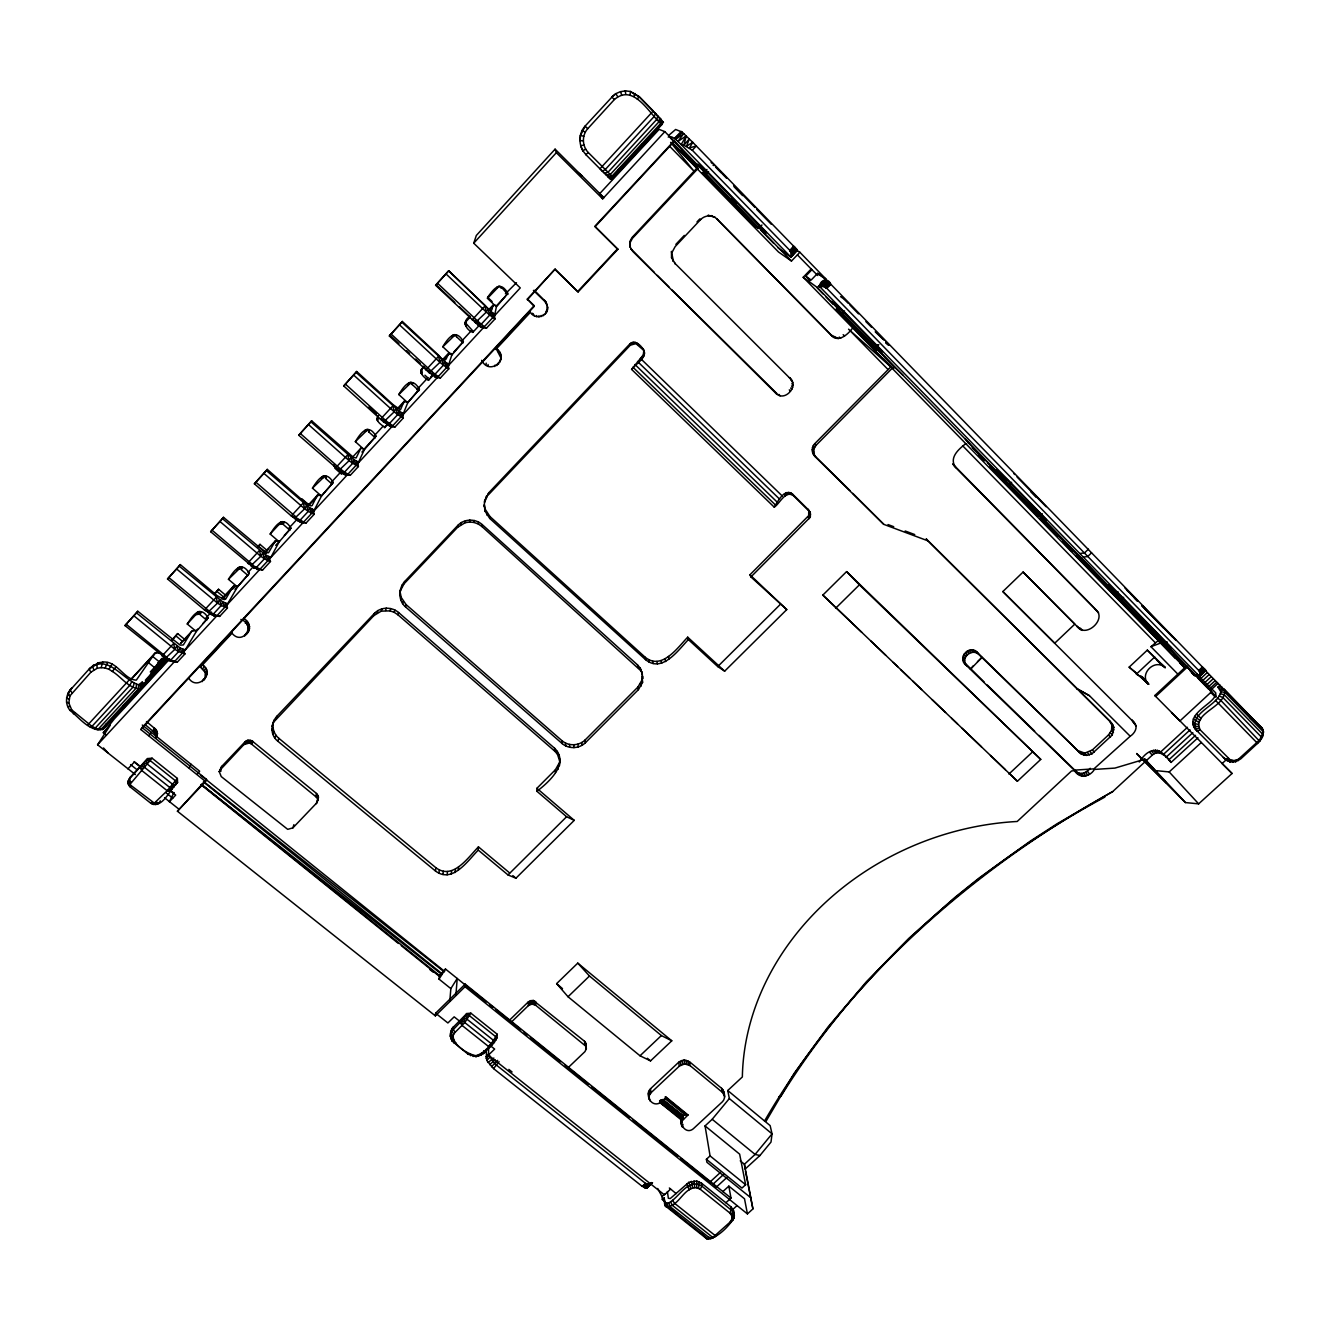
<?xml version="1.0" encoding="UTF-8"?>
<svg xmlns="http://www.w3.org/2000/svg" width="1330" height="1330" viewBox="0 0 1330 1330"><rect width="100%" height="100%" fill="white"/><g stroke="black" fill="none" stroke-linecap="round" stroke-linejoin="round"><path stroke-width="1.5" d="M511.385 1022.072L528.359 1005.613L528.359 1001.872L533.313 1000.443L584.568 1041.29L586.031 1045.596M725.881 1202.752L730.985 1198.081L465.201 984.134L465.018 986.727L435.359 1015.871L177.422 811.217L205.552 781.525L140.88 729.555L534.244 306.382L527.345 299.05L555.125 269.092L578.101 291.952L617.901 249.325L594.859 226.266L673.977 140.963L791.466 261.029L799.879 252.268L825.731 278.834L817.318 287.529L803.187 277.272L811.167 268.993L817.817 275.526M69.941 695.873L90.906 672.165L89.193 669.306C107.447 652.581 122.161 679.464 138.553 684.784L138.387 688.957L100.698 729.771C87.83 729.971 79.268 717.535 70.008 710.419C64.605 703.769 65.735 694.011 71.687 688.125L67.847 693.612L69.941 695.873L68.811 702.971L71.737 709.904L91.97 726.38L98.137 729.306L102.659 729.522L141.462 687.893L161.761 658.649L167.314 660.628L123.939 707.56L122.742 706.679L125.552 703.653M497.088 1037.799L497.154 1034.191L470.853 1013.161L466.747 1013.56L451.751 1028.738L450.338 1036.336L452.084 1041.091L468.16 1054.258L476.04 1056.685L483.605 1053.51L494.328 1042.421L497.088 1037.799L466.747 1013.56L462.092 1020.426L451.518 1031.432L450.571 1033.826L453.148 1035.688C452.749 1044.931 467.628 1054.191 475.841 1055.671C485.749 1053.094 492.333 1042.703 497.154 1034.191M127.88 783.087L129.16 779.181L147.663 758.566L152.069 758.183L177.372 778.416L177.572 782.472C169.775 789.239 162.809 809.122 150.855 803.303L130.074 786.845L127.88 783.087L154.33 803.12L167.181 790.735L177.372 778.416M129.093 780.959L130.373 777.069L147.663 758.566L177.572 782.472L169.991 790.519L175.693 795.074L169.359 801.79L173.964 792.53M130.24 784.052L152.069 758.183M607.694 176.508L611.95 176.208L660.644 123.491C648.076 111.77 633.329 83.524 614.443 99.484L587.71 128.727C581.709 135.328 582.058 146.267 588.326 152.568L585.832 154.596L599.946 168.81L653.246 110.955L639.364 96.708L630.237 91.471L638.982 96.641L660.777 119.002L661.625 124.87L613.147 177.339L608.675 177.422L599.714 168.511M205.036 678.599L205.269 672.481L200.464 667.145L201.911 664.568C216.059 672.182 197.638 691.883 188.694 678.184M219.284 771.666L221.229 776.57L287.712 829.355L292.899 827.859L317.022 802.622L318.452 797.003L316.557 793.495L251.786 740.677L247.496 740.311L245.119 741.741L221.811 766.346L219.284 771.666L221.811 766.346M670.553 1189.17L664.385 1194.855L488.393 1055.122L488.742 1046.826M486.015 1058.431L489.29 1055.255L492.881 1061.523L496.838 1065.43L645.482 1183.351L648.707 1184.332L651.933 1183.101L646.846 1187.956L652.465 1182.769L646.846 1187.956L642.224 1186.377L493.546 1068.605L486.747 1060.376L486.132 1049.42M200.464 667.145L232.002 633.23C242.459 646.181 256.973 625.1 240.88 619.448M247.579 632.947C251.603 627.943 248.86 621.127 243.606 618.3M483.738 1050.766L483.605 1053.51L481.526 1053.293M478.251 850.103C468.01 860.394 452.632 883.935 435.459 871L277.771 741.159C269.807 735.074 270.705 723.237 276.889 716.271L374.561 613.246C380.812 606.729 391.835 606.63 398.568 612.498L554.627 748.275C569.888 763.669 548.575 782.323 536.938 791.3L566.597 816.736L574.244 820.361L515.94 878.199L508.01 874.941L478.251 850.103L478.451 846.878L509.689 872.979M478.451 846.878C468.26 857.135 452.948 880.593 435.858 867.709L278.851 738.316C273.448 733.894 271.254 725.931 274.512 719.613M141.745 770.486L142.027 765.365L172.036 789.272L167.181 790.735L141.745 770.486L139.999 767.576M342.525 472.449L341.66 474.245L334.911 468.26L334.179 464.769M317.022 802.622L318.452 797.003M387.545 424.603L384.786 427.595C381.776 424.702 373.963 420.779 378.468 415.775L377.088 418.667M377.537 420.895L378.036 416.39M659.497 1102.221L680.744 1119.494L681.326 1123.95L682.307 1120.625L688.026 1114.972C673.512 1112.994 683.687 1138.713 694.21 1127.94L722.456 1101.706C726.03 1098.214 724.734 1091.747 721.658 1088.372L689.439 1061.706L684.052 1060.01L678.716 1062.221L650.503 1088.755L648.608 1091.83C646.762 1098.879 652.864 1107.009 660.312 1102.736L660.511 1099.96M825.581 279.184L819.147 286.15L825.963 279.5L819.712 286.648L823.47 286.532L826.828 288.327L1198.712 670.436L1200.142 673.396L1199.311 676.239L1205.678 670.353L830.801 284.221C827.875 276.973 819.446 280.364 819.712 286.648L1199.261 676.122L1205.678 670.353L1203.135 668.275L1262.253 728.291L1263.5 731.949L1262.403 736.936L1259.71 741.375L1240.774 758.865L1235.637 761.758L1230.001 761.974L1223.367 757.485L1227.474 761.026L1230.067 759.696L1234.057 760.594L1238.247 759.397L1259.543 740.029L1263.5 731.949L1224.93 692.315L1220.824 691.75L1217.914 687.128L1220.026 685.183M641.908 671.8L642.54 682.49L638.4 689.655L585.399 742.739C579.282 748.823 568.741 749.239 562.208 743.603L405.534 606.912C398.003 600.595 398.418 588.575 404.636 581.526L457.952 525.284C464.27 518.65 475.492 518.484 482.208 524.585L637.519 664.9L640.196 668.076L642.39 674.343L640.196 668.076M399.815 595.508L400.679 588.99M434.095 374.245L428.493 380.314C423.888 377.637 416.722 371.186 424.154 367.014M421.76 374.112L422.026 368.526L421.527 369.873M454.162 1040.276L453.946 1043.003L455.691 1042.587M479.099 325.551L472.782 332.384C465.217 329.391 462.009 320.613 470.155 316.307M465.101 323.938L465.467 322.01M451.751 1028.738L451.518 1031.432L453.863 1033.892L453.148 1035.688M453.364 1026.66L453.148 1029.353L455.093 1032.329L453.863 1033.892M455.941 994.64L457.221 978.481L450.853 988.622L449.823 1000.742M90.906 672.165L97.256 668.259L101.13 667.643L102.776 662.091C117.04 660.445 123.823 679.613 136.308 680.145L155.012 653.13L160.232 652.831M484.137 506.68L484.719 500.396L488.825 492.715L629.805 344.021C633.928 339.682 639.663 344.204 642.257 347.911C649.805 356.49 635.773 363.622 631.584 369.391L774.243 507.162C779.663 503.887 785.299 489.839 793.412 495.641L809.987 512.033L809.904 517.57L750.918 576.937L786.762 609.589L724.667 671.168L717.735 666.579L688.375 639.58L687.693 637.17C677.768 647.477 661.775 670.786 645.15 657.22L489.922 516.489L485.134 509.091L484.336 504.768L484.935 511.019L489.739 518.434L645.649 659.713C662.34 673.346 678.416 649.938 688.375 639.58M481.643 360.33C489.922 376.723 510.67 357.92 495.974 348.26L500.861 357.803L500.994 356.523M458.318 870.069L458.601 866.778M489.739 518.434L489.922 516.489M450.787 1031.116L450.338 1036.336L452.965 1037.566M455.093 872.53L455.409 869.238M547.345 310.023L547.478 306.615C549.207 316.39 535.259 320.53 530.404 312.301L495.807 349.491M451.286 874.159L451.618 870.851M484.719 500.396L484.519 502.291L488.825 492.715M486.846 515.026L487.029 513.097M585.682 149.126L582.856 150.739C578.434 143.025 579.049 132.817 585.084 126.134L611.966 97.073L615.906 93.765L617.735 96.724M583.305 140.747L579.996 140.681L580.512 135.444L585.084 126.134M496.389 306.848L507.944 293.448C500.396 280.364 494.261 288.012 487.661 297.322L487.462 298.352L496.389 306.848L494.527 315.725L97.572 744.783L135.394 774.592M500.662 360.114L500.795 358.817L499.864 362.275M435.359 1015.871L435.625 1013.211L465.201 984.134M450.853 988.622L439.033 979.129L439.399 975.455L445.467 969.021L486.331 1001.922M447.146 874.841L447.479 871.532M486.065 498.168L486.248 496.289M484.935 511.019L485.134 509.091M500.462 355.492L500.595 354.229M640.661 670.603L481.992 526.58L482.208 524.585M559.481 765.731L559.764 758.865M442.923 874.508L443.289 871.2M499.482 353.364L499.615 352.118M498.534 364.137L498.683 362.841L496.772 365.6M672.747 260.597L673.412 261.428L671.467 251.387L671.534 257.688L675.324 263.922L674.659 263.074L790.585 378.934L789.405 377.587C799.779 385.168 785.299 402.225 776.238 393.647L632.698 251.337L629.838 246.466L629.738 241.711L631.983 237.555L697.253 167.796L672.514 143.291M629.838 246.466L630.304 247.247L630.221 242.476L632.448 238.303L698.433 168.046M659.497 117.555L659.048 121.695L610.27 174.546L606.347 175.178M438.95 873.195L439.316 869.903M631.584 369.391L643.288 354.994L643.803 350.522M481.992 526.58L478.301 524.003L478.534 522.042M498.002 351.552L498.135 350.305M664.202 1201.04L662.357 1199.577L664.152 1197.914L665.116 1205.745L706.779 1238.845L712.847 1237.482L729.804 1222.353L731.816 1219.261L731.816 1215.836L729.788 1212.96L700.278 1189.303L696.754 1187.74L696.721 1181.023L688.84 1182.337L670.27 1198.546L668.358 1198.264L667.394 1191.597M435.459 871L435.858 867.709M568.093 1067.707L585 1051.564L586.397 1048.289L585.632 1046.045L535.707 1005.28L531.983 1004.084L528.359 1005.613M494.677 366.531L494.827 365.218M400.38 593.246L401.228 597.436L406.082 604.585L562.075 740.777C568.575 746.396 579.065 745.98 585.167 739.929L637.935 687.045L642.058 679.896L642.54 675.84L643.022 678.4M478.301 524.003L474.062 522.457L474.311 520.479M1261.339 739.131L1261.572 737.219L1222.902 697.568L1219.194 695.939C1212.827 707.277 1187.374 715.374 1197.166 730.935L1200.259 729.954L1230.067 759.696M649.14 1099.262L648.608 1091.83M507.844 294.445L501.294 287.064M400.114 591.251L404.087 583.754L457.636 527.279L465.151 522.707L469.573 522.008L469.839 520.047M661.21 1100.309L681.193 1117.649L682.307 1120.625L682.955 1115.687L662.955 1099.395M501.161 288.061L500.645 286.598M500.512 287.579L499.897 286.299M487.911 365.8L488.11 364.487M487.462 298.352L499.116 286.216M465.151 522.707L465.433 520.728M1154.822 695.54L1155.737 696.438L1187.607 666.829L1186.643 665.964L1154.822 695.54L1232.062 773.478L1198.646 803.852L1185.412 802.572L1144.498 758.782A10.839 9.576 -33.7 0 1 1141.473 760.178L1114.939 768.092L1094.407 769.438C1089.885 777.169 1078.763 778.948 1074.258 770.153L966.777 665.798C955.073 657.934 972.114 642.074 978.697 654.377L1081.49 754.243L1086.627 755.374L1091.947 753.844L1112.246 734.991L1113.842 727.327L1111.464 722.905L927.924 540.845L883.802 524.369L815.839 457.354C811.849 453.962 810.801 447.528 814.741 443.705L890.817 366.897L853.228 327.496L857.8 331.536M814.509 455.625L813.761 449.207L816.021 445.334L892.164 368.327L894.924 367.512L903.07 375.343M723.62 1094.657L723.62 1091.232M750.918 576.937L749.954 574.776L808.673 515.641L808.756 510.138L792.248 493.812C783.969 488.576 777.817 501.51 774.243 507.162M498.201 287.313L498.334 286.332M497.487 287.646L497.636 286.665M486.015 364.437L486.215 363.123M696.721 1181.023L701.409 1183.101L730.802 1206.709L733.478 1210.533L734.027 1218.164C728.375 1226.476 720.212 1235.154 710.536 1238.696L669.904 1206.493L668.79 1202.852C679.298 1197.515 688.042 1177.482 701.874 1186.111L732.996 1211.514L734.027 1218.164L731.816 1219.261M496.871 288.144L497.021 287.164M461.078 524.502L461.377 522.524M457.636 527.279L457.952 525.284M136.558 684.335L135.893 688.408L98.137 729.306L95.062 729.306M1262.685 733.229L1263.267 729.838L1223.816 688.774L1219.926 688.907M965.58 664.235C961.241 656.638 972.596 648.259 978.697 654.377M629.971 94.862L630.586 91.521L625.233 90.839L625.782 94.33M1262.403 736.936L1262.918 734.459L1224.298 694.809L1220.308 693.745L1219.194 695.939M976.785 651.933L1077.599 750.502L1084.781 753.129L1092.346 749.954L1108.505 734.941L1111.531 730.353L1111.913 725.166L1109.519 720.76L1080.193 691.65M682.988 1124.365L682.373 1127.175L681.924 1124.382M472.782 332.384L473.048 331.203L465.4 322.791M1228.488 758.516L1225.379 759.463L1195.221 729.039C1185.695 716.072 1207.191 706.313 1213.475 698.516L1215.869 695.224L1215.703 692.814L1196.601 674.011L1199.311 676.239L1204.897 669.788M1200.259 729.954C1191.78 712.531 1225.728 707.776 1224.764 690.27L1220.691 690.104M405.534 606.912L406.082 604.585M402.608 603.62L403.173 601.31M559.897 761.758L557.436 754.193L554.726 751.118L397.986 614.842L398.568 612.498M657.735 115.644L656.837 119.301L607.976 172.268L604.518 173.365M404.087 583.754L404.636 581.526M400.663 599.73L401.228 597.436M668.209 137.106C671.268 135.028 675.574 139.451 677.901 141.479L686.23 135.876L683.919 145.219L692.298 150.257L789.821 250.356L791.35 253.581L790.735 257.022L797.136 249.774L692.747 142.31L682.024 132.019L675.623 129.476L669.356 134.829M145.253 724.717L154.33 732.331L155.942 736.005L157.073 731.45L156.009 729.588L146.5 721.575M401.577 587.228L402.142 585M451.768 355.127L463.372 341.66C455.841 328.094 448.41 337.305 442.824 346.781L451.768 355.127L448.36 365.65L448.792 368.875L440.463 377.87L437.221 377.67L429.125 372.683L389.341 335.991L402.308 321.444L438.834 355.426C448.426 368.327 445.001 350.937 452.133 353.847M397.986 614.842L394.295 612.365L394.877 610.021M466.082 326.066L466.381 324.919M465.567 325.451L465.866 324.304M1220.308 693.745L1220.824 691.75M465.168 323.14L466.165 320.63M465.234 324.719L465.533 323.572M273.398 722.389L373.88 615.607L381.245 611.152L390.072 610.869L390.688 608.542M465.433 322.409L465.716 321.262M385.617 610.453L386.249 608.126M381.245 611.152L381.893 608.808M463.073 342.891L456.356 336.606L456.705 335.409M456.356 336.606L456.057 334.944M377.238 612.914L377.903 610.57M442.824 346.781L455.326 334.661M373.88 615.607L374.561 613.246M454.195 335.775L454.544 334.562M317.554 800.062L318.153 795.706M453.414 335.892L453.763 334.695M316.241 803.719L318.369 798.316M317.255 798.765L317.504 794.509M316.607 797.568L315.642 796.554L316.557 793.495M452.699 336.207L453.065 335.01M452.1 336.706L452.466 335.493M698.649 1188.322L699.248 1181.788M101.13 667.643L105.12 667.993L107.547 662.506M67.98 695.823L69.26 691.716M292.899 827.859L293.897 824.683M448.609 270.721L435.608 285.302L478.202 325.168L481.261 324.204L489.739 315.044L490.903 311.436L448.609 270.721L485.051 305.318C496.157 318.452 488.908 301.777 496.539 305.784L505.417 296.191M134.214 683.354L132.967 687.178L95.162 728.158L92.684 728.375M156.89 737.402L157.073 731.45L155.377 734.094L156.009 729.588L154.33 732.331L154.496 728.025L152.867 730.835M440.463 377.87L432.084 375.077L435.043 374.196L443.405 365.168L444.602 361.544L401.893 322.226L402.308 321.444M428.493 380.314L428.958 378.917M486.497 328.128L478.202 325.168L480.695 327.13L486.497 328.128L494.943 319.017L494.527 315.725L520.263 287.912L473.729 243.207L476.323 235.476L555.076 149.16L581.659 175.66L576.621 171.537M395.077 426.913L386.614 424.287L389.49 423.489L397.72 414.578L398.95 410.937L356.091 372.4L356.656 371.452L393.264 404.819L400.463 409.79L404.037 401.377L407.911 402.325L419.416 389.241C411.768 375.742 404.403 385.185 398.784 394.545L407.745 402.741L402.824 414.86L403.273 418.036L395.077 426.913L391.835 426.731L383.605 421.976L343.722 385.949L356.656 371.452M221.046 767.443L220.88 771.35M311.636 420.762L298.735 435.226L341.777 472.815L344.553 472.1L352.683 463.306L353.93 459.648L310.937 421.859L311.636 420.762L353.514 457.42L356.141 457.969L360.879 448.21L364.536 449.241L361.926 452.067M155.942 738.15L157.588 733.462L155.942 736.005M306.149 522.956L297.554 520.662L300.248 520.03L308.261 511.368L309.541 507.678L266.416 470.62L267.264 469.374L304.005 501.56L310.605 505.865L312.051 505.683L317.355 495.226L321.744 495.541L333.232 482.491C325.368 469.108 318.153 479.049 312.467 488.16L321.478 496.09L313.631 511.269L314.129 514.344L306.149 522.956L300.297 522.225L291.287 515.924L254.379 483.804L267.264 469.374M407.745 402.741L419.416 389.241M223.49 517.32L210.655 531.717L253.93 567.86L256.54 567.295L264.454 558.75L265.767 555.059L222.526 518.717L223.49 517.32L265.634 552.549L268.544 552.748L275.493 540.645L279.516 541.227L275.709 545.35M219.65 616.405L210.921 614.41L213.448 613.928L221.229 605.499L222.592 601.775L179.218 566.131L180.315 564.602L217.206 595.674L224.005 599.581L225.651 599.165L232.983 586.58L237.854 586.314L249.309 573.297C241.245 560.03 234.163 570.47 228.444 579.315L237.472 586.962L226.881 605.034L227.43 608.026L219.65 616.405L213.781 615.773L204.537 609.955L167.514 578.966L180.315 564.602M421.261 373.497L421.76 372.134M420.912 372.782L421.411 371.419M420.829 371.236L421.577 369.142M420.762 372.018L421.278 370.654M137.738 611.251L124.97 625.566L168.478 660.345L170.922 659.913L178.619 651.6L179.999 647.876L136.525 612.914L137.738 611.251L180.132 645.117L183.324 644.967L191.62 631.368L195.51 630.503M545.167 314.113L547.262 308.959M1235.637 761.758L1236.202 760.245M277.771 741.159L278.851 738.316M418.9 390.688L412.184 384.503L412.716 383.09M412.184 384.503L412.067 382.641M274.811 738.034L275.892 735.191M398.784 394.545L411.336 382.358M672.132 252.185L675.141 246.632L700.594 219.6C704.235 215.743 710.353 214.712 714.975 217.372L708.175 215.194L709.006 215.826M272.783 734.326L273.897 731.5M410.006 383.688L410.554 382.275M409.241 383.805L409.79 382.392M271.852 730.303L272.949 727.493M408.526 384.121L409.091 382.707M272.051 726.23L273.165 723.437M407.944 384.603L408.493 383.19M275.792 719.031L276.889 716.271M536.938 791.3L536.904 788.308L555.375 769.787L559.348 762.822M384.786 427.595L385.451 425.999M315.642 796.554L251.819 744.318L253.016 741.442M251.819 744.318L250.589 743.52L251.786 740.677M219.716 770.403L243.889 744.601L249.192 743.054L250.389 740.195M247.713 742.938L248.926 740.079M246.283 743.171L247.496 740.311M243.889 744.601L245.119 741.741M364.32 449.723L376.024 436.19C368.277 422.74 360.979 432.433 355.343 441.66L364.32 449.723L357.92 463.405L358.402 466.531L350.305 475.276L344.47 474.461L341.777 472.815L350.305 475.276M244.986 743.736L246.2 740.876M377.038 419.432L377.737 417.869M377.188 420.197L377.886 418.634M649.073 1095.837L650.985 1092.761L679.298 1066.145L684.667 1063.9L690.071 1065.613L722.423 1092.346L724.385 1095.222M375.326 437.836L368.593 431.751L369.324 430.139M368.593 431.751L368.676 429.69M205.552 781.525L206.516 779.397L142.061 727.56L534.228 305.651L527.345 299.05M355.343 441.66L367.945 429.407M366.415 430.953L367.163 429.324M633.911 96.508L634.942 93.449M365.65 431.07L366.415 429.457M655.59 113.399L654.161 116.491L605.25 169.542L602.324 171.188M364.37 431.868L365.135 430.238M364.952 431.386L365.717 429.756M177.422 811.217L206.516 779.397M321.478 496.09L333.232 482.491M729.788 1212.96L731.35 1209.751L730.802 1206.709M152.185 804.101L152.817 802.805M189.143 767.809L190.938 764.185M700.278 1189.303L701.874 1186.111L701.409 1183.101M455.093 1032.329L464.769 1022.587L470.853 1013.161M333.897 466.232L334.778 464.453M332.334 484.353L325.584 478.384L326.515 476.556M246.366 634.676L248.81 630.52M248.244 630.969L249.491 628.541M325.584 478.384L325.867 476.107M160.298 800.81L159.184 802.971L156.325 802.239M244.703 636.023L245.95 633.579M248.344 628.857L249.575 626.43M312.467 488.16L325.135 475.841M247.862 626.746L249.092 624.335M323.423 477.586L324.354 475.758M322.658 477.703L323.606 475.891M246.815 624.817L248.062 622.407M321.378 478.484L322.326 476.672M321.96 478.019L322.907 476.19M473.197 1056.502L473.696 1055.538M245.285 623.172L246.549 620.778M483.239 327.928L480.695 327.13L484.22 326.548L481.261 324.204L475.292 322.675L486.331 312.084L487.994 308.926L489.739 315.044L494.943 319.017M279.2 541.825L290.987 528.193C283.024 514.876 275.875 525.067 270.173 534.045L279.2 541.825L270.854 557.303L265.767 555.059L267.746 560.529L270.489 561.493L262.609 570.005L253.93 567.86L262.609 570.005M437.221 377.67L434.644 376.939L438.085 376.423L435.043 374.196L429.125 372.683L439.947 362.309L441.66 359.117L443.405 365.168L448.792 368.875M203.839 680.295L206.449 675.973M205.685 676.638L207.098 674.027M391.835 426.731L389.241 426.032L392.583 425.583L389.49 423.489L383.605 421.976L394.212 411.835L395.958 408.593L397.72 414.578L403.273 418.036M202.21 681.625L203.623 678.998M205.768 674.559L207.181 671.949M131.687 681.874L129.808 685.332L91.97 726.38L90.141 726.961M205.269 672.481L206.682 669.904M105.12 667.993L108.96 669.289L112.119 664.052M347.097 475.093L344.47 474.461L347.728 474.079L344.553 472.1L338.734 470.587L349.125 460.662L350.904 457.387L352.683 463.306L358.402 466.531M204.222 670.586L205.635 667.993M289.907 530.238L283.14 524.369L284.254 522.357M270.173 534.045L278.968 524.502L282.492 523.937L283.606 521.925M202.692 668.973L204.105 666.38M302.957 522.806L300.297 522.225L303.489 521.892L300.248 520.03L294.462 518.517L304.653 508.808L306.482 505.516L308.261 511.368L314.129 514.344M281.76 523.671L282.874 521.659M280.996 523.604L282.11 521.576M259.433 569.855L256.74 569.323L259.865 569.057L256.54 567.295L250.821 565.799L260.796 556.289L262.658 552.964L264.454 558.75L267.746 560.529L268.56 556.538L270.489 561.493M278.968 524.502L280.098 522.474M279.549 524.02L280.68 522.008M280.231 523.721L281.362 521.709M237.472 586.962L249.309 573.297M216.491 616.256L213.781 615.773L216.823 615.574L213.448 613.928L207.763 612.432L217.538 603.122L219.433 599.764L221.229 605.499L227.43 608.026M184.936 653.911L177.289 662.19L165.286 658.433L174.878 649.323L176.807 645.948L178.619 651.6L184.936 653.911L182.908 649.173L179.999 647.876L182.044 653.163L182.908 649.173L185.336 649.738L196.308 631.517L208.162 617.818C199.999 604.601 193 615.275 187.247 623.986L196.308 631.517M130.373 777.069L127.913 781.674L130.257 783.337M267.446 550.77L259.965 544.336L258.735 546.447L266.416 553.047M686.23 135.876L681.16 144.621L790.635 256.84L797.352 250.073L790.735 257.022L778.1 247.846M248.045 575.541L241.279 569.772L242.559 567.561M228.444 579.315L241.196 566.879M239.882 569.074L241.927 567.129M239.117 569.007L240.431 566.796M237.122 569.888L238.436 567.677M237.688 569.423L239.001 567.212M238.369 569.124L239.683 566.913M140.88 729.555L142.061 727.56M499.082 1061.656L493.546 1068.605M1112.728 791.566C971.332 869.97 845.813 980.775 764.567 1120.991L766.163 1121.04L794.176 1073.327L828.174 1026.76L866.428 981.673L908.723 938.448L954.824 897.467L979.196 877.933L1030.434 841.009L1057.184 823.686L1112.728 791.566L1152.279 755.124C1159.128 748.674 1167.042 757.036 1171.065 762.423L1197.931 737.768M197.788 629.057L196.108 630.636M214.679 594.227L218.552 589.257L226.05 595.574M206.732 620.229L199.949 614.56L201.412 612.166M187.247 623.986L195.809 614.693L199.3 614.144L200.764 611.75M197.804 613.828L199.284 611.434M198.569 613.895L200.049 611.501M195.809 614.693L197.306 612.299M196.375 614.244L197.854 611.833M197.056 613.945L198.536 611.551M172.451 640.029L177.671 633.595L185.186 639.813M439.033 979.129L445.467 969.021M138.553 684.784L142.194 682.107L144.521 684.002M97.572 744.783L110.207 725.299L103.308 732.747L106.4 735.224M103.308 732.747L114.363 718.865L169.592 659.098M105.186 726.579L103.89 728.557L101.08 728.657M103.324 728.591L106.533 723.703M116.192 666.629L112.368 671.451L108.96 669.289M731.035 1214.273L732.996 1211.514L732.448 1208.455M646.846 1187.956L650.852 1183.717L646.048 1188.189L649.771 1184.132L644.967 1187.989L647.627 1184.299L643.67 1187.358L646.546 1183.999L642.224 1186.377L645.482 1183.351M826.246 287.795L829.671 283.074L824.716 286.898L826.828 288.327L830.801 284.221L826.246 287.795L824.716 286.898L828.54 281.943L823.47 286.532L827.509 280.929L821.707 286.366L826.628 280.098L819.712 286.648M790.352 250.954L794.908 247.33L791.134 252.434L790.352 250.954L793.811 246.183L789.821 250.356L791.134 252.434L795.855 248.344L791.35 253.581L796.62 249.175L791.267 255.144L797.136 249.774L790.635 256.84M102.776 662.091L98.154 662.822L96.807 664.634L97.256 668.259M98.154 662.822L92.635 666.48L93.765 669.805M89.193 669.306L93.981 664.668M184.371 650.969L185.336 649.738M197.439 773.994L199.633 771.184L142.293 725.033M1232.777 762.206L1234.057 760.594M148.81 735.59L151.421 732.381M740.261 1160.824L744.418 1164.232L745.049 1169.153L759.929 1155.521L771.001 1142.071L772.048 1133.858L770.137 1125.612L727.759 1090.517L742.356 1076.951A268.028 229.691 -21.4 0 1 1017.201 821.475L1071.581 770.935L1074.707 770.718M710.07 1155.903L706.396 1159.295L741.957 1188.072L745.631 1184.714L710.07 1155.903L705.05 1125.912L712.198 1119.278L729.339 1098.563L727.759 1090.517M637.303 99.185L638.982 96.641M129.16 680.012L87.597 725.149M389.341 335.991L401.893 322.226M435.608 285.302L448.343 271.353M298.735 435.226L310.937 421.859M343.722 385.949L356.091 372.4M167.514 578.966L179.218 566.131M210.655 531.717L222.526 518.717M254.379 483.804L266.416 470.62M124.97 625.566L136.525 612.914M497.636 1060.376L491.485 1066.776M473.729 243.207L556.356 152.684L555.076 149.16M90.556 667.494L70.274 690.004L71.97 692.88M131.155 679.015L155.012 653.13M130.905 679.713L156.109 652.348M171.62 640.162L177.671 633.595M214.862 593.246L218.552 589.257M257.471 547.029L259.965 544.336M465.882 321.76L469.889 317.421M157.555 663.221L162.194 658.333M150.29 671.949L162.892 658.3M151.238 672.182L163.823 658.533M145.336 680.229L164.92 659.015M192.351 630.669L180.431 643.471L189.292 634.875M233.648 585.965L221.644 598.849L222.343 598.217M264.038 553.064L275.493 540.645M308.311 505.018L317.355 495.226M351.236 458.551L360.879 448.21M396.49 409.657L404.436 401.045M442.873 359.316L448.592 353.231M489.008 309.375L493.363 304.769M133.931 694.559L136.741 691.534M142.327 685.482L166.117 659.73M223.407 597.935L234.712 585.715M265.052 552.864L268.86 548.741M273.947 543.222L276.49 540.479M309.807 504.402L318.834 494.627M398.618 408.26L405.251 401.095M443.954 359.183L449.324 353.364M489.939 309.408L494.029 304.986M613.413 175.477L610.603 178.519L607.694 175.627L610.686 179.384L663.404 122.31L661.126 119.983L661.625 124.87L660.777 119.002M617.602 170.938L623.205 164.87M634.41 152.734L642.822 143.64M102.659 729.522L141.462 687.893L140.997 683.952M205.817 618.101L211.453 612.016M232.55 589.173L235.36 586.131M248.012 572.432L253.648 566.331M288.81 528.276L297.238 519.149M331.004 482.607L340.846 471.951M374.594 435.409L383.04 426.282M416.789 389.74L428.044 377.57M461.793 341.029L471.635 330.372M505.4 293.83L516.489 282.708M664.85 131.637L602.689 198.835L599.597 193.781L659.115 129.376L664.85 131.637L698.084 165.901M202.975 623.438L208.162 617.818M284.321 535.408L290.987 528.193M365.085 448.027L376.024 436.19M430.355 377.404L433.148 374.395M453.53 352.317L463.372 341.66M235.028 589.373L237.854 586.314M681.176 131.404L674.543 138.553L682.024 132.019L675.623 139.401L683.753 133.549L677.901 141.479L681.16 144.621L683.919 145.219L689.306 138.869L686.579 146.2L692.747 142.31L689.538 147.896L696.322 145.951L692.298 150.257M527.328 299.765L555.125 269.092M617.901 249.325L595.075 226.748L674.46 141.18M206 660.162L231.952 632.249M500.097 343.805L518.002 324.553M523.505 318.635L530.404 311.22M127.929 768.89L134.264 762.09L140.066 766.695M577.935 291.253L617.602 248.776M706.945 169.442L702.423 172.717L705.814 174.562L708.591 171.587M825.647 287.363L829.671 283.074M1198.712 670.436L1202.536 666.895L1199.527 671.451L1203.816 668.225L1199.976 672.448L1204.814 669.289L1200.076 674.327L1205.446 670.021L1199.776 675.241L1205.678 670.353M675.873 244.354L684.318 235.393M696.987 221.927L699.796 218.951L700.594 219.6M488.642 494.577L630.27 345.235L635.906 343.572L643.72 350.355M702.423 172.717L754.077 225.585L758.416 228.428L761.192 225.518M705.715 172.767L697.618 164.189L704.468 169.375L766.313 232.966L759.413 227.729L761.974 225.036M797.269 250.09L790.652 256.989L797.352 250.073L793.129 247.43M819.396 286.366L825.963 279.5M810.053 280.58L805.714 276.141L812.032 269.591M825.731 278.834L817.618 273.348L811.167 280.031L805.714 276.141M839.413 307.845L835.955 309.425L841.774 313.797L844.533 310.971M832.347 336.141L716.571 218.652L830.967 334.977C838.133 343.689 848.39 333.963 852.713 327.912M790.735 251.553L794.908 247.33M835.955 309.425L868.54 342.774L874.924 347.745L877.667 344.952M875.888 346.897L878.847 344.653M731.816 1215.836L734.027 1213.592L733.478 1210.533M508.01 874.941L566.597 816.736M717.735 666.579L780.145 604.568M822.838 595.092L846.578 571.617L1040.758 759.413L1017.417 781.242L822.838 595.092L861.757 632.315M835.589 608.292L859.396 584.834L1040.758 759.413M644.967 1187.989L648.707 1184.332M1004.266 476.805L1000.326 477.686L1008.921 484.968L1011.631 482.308M509.074 1020.592L528.359 1001.872M556.638 983.618L577.769 963.12L671.783 1040.808L650.536 1060.891L640.013 1055.787L568.026 996.752L556.638 983.618L562.524 988.655M1000.326 477.686L1030.551 508.625L1039.628 516.406L1042.338 513.796M485.816 1056.801L489.074 1053.626M488.393 1055.122L494.644 1049.071L489.623 1045.064M486.747 1060.376L490.038 1057.2M487.977 1062.52L493.862 1058.048M489.59 1064.698L495.159 1059.794M568.026 996.752L589.473 976.021L661.376 1035.555L671.783 1040.808M1089.42 695.657L1077.067 688.774L1089.42 695.657L1130.217 736.238C1134.557 733.512 1138.547 727.111 1134.224 722.639L1002.853 591.551L1023.086 572.05L1079.179 628.525C1087.973 635.624 1104.332 620.362 1097.383 611.251L952.662 463.904L956.22 467.877M1088.455 549.14L1084.565 552.848L1080.026 553.513M973.028 665.981L970.418 669.339L981.939 657.436L977.484 661.708M1091.564 552.814L1087.707 556.505L1083.185 557.154M1117.948 591.684L1112.362 592.249L1120.974 599.847L1123.65 597.303M640.013 1055.787L661.376 1035.555M651.368 1183.451L647.294 1187.324L651.384 1183.201M1008.905 774.06L1032.363 752.082M688.026 1114.972L666.413 1097.35L660.312 1102.736M1141.522 677.186L1148.555 684.102L1140.774 676.538L1148.821 684.335L1129.153 667.145L1147.325 650.121L1165.23 667.66L1159.827 663.387M1178.48 674.776L1150.965 646.713L1158.214 640.561L1185.396 668.042M1167.108 641.858L1164.448 644.352L1155.288 636.206L1112.362 592.249M1154.739 656.97L1136.319 674.177L1139.295 675.756M1039.112 735.44L1076.203 771.516C1080.625 775.639 1087.092 772.414 1090.234 768.291M1074.258 770.153L1093.942 768.856L1130.217 736.238M648.707 1185.063L651.401 1182.553M1198.579 675.657L1203.633 670.952M1199.078 676.787L1205.362 670.985M1200.757 678.533L1207.042 672.731M1202.719 680.511L1208.987 674.709M1204.797 682.606L1211.065 676.804M1206.875 684.651L1213.16 678.832M1208.804 686.513L1215.088 680.711M1210.45 688.092L1216.751 682.273M662.357 1199.577L662.008 1196.568L664.701 1194.074M1211.713 689.239L1218.031 683.421M1139.228 762.007C1150.633 744.9 1160.89 748.308 1171.065 762.423M1160.708 751.915L1187.474 727.277M696.754 1187.74C683.504 1186.776 679.115 1206.925 666.247 1206.759L665.116 1205.745L664.152 1197.914M1163.301 754.509L1190.067 729.887M1166.028 757.285L1192.811 732.664M1168.688 759.995L1195.52 735.357M709.888 1182.121L720.394 1172.462M712.897 1184.249L723.52 1174.506M726.845 1177.515L716.405 1187.075L714.06 1185.196M1156.502 770.685L1169.186 771.932L1201.306 742.489M722.788 1191.663L728.84 1186.127L744.517 1198.796L747.427 1213.908L752.913 1208.92L744.418 1164.232L755.108 1154.423L772.048 1133.858L729.339 1098.563M73.333 713.794L74.513 712.714M732.414 1209.818L736.953 1205.678M1226.509 759.53L1222.054 763.586L1232.062 773.478M1200.142 673.396L1204.814 669.289M621.609 94.962L620.545 91.654L615.624 93.715L611.684 97.007L614.443 99.484M1231.962 760.411L1230.001 761.974L1227.972 759.995M130.074 786.845L131.338 785.93M732.082 1217.532L734.376 1215.853L733.827 1212.794M150.855 803.303L152.152 802.406M470.521 1055.671L471.685 1054.906M1104.864 797.102C974.325 867.226 859.496 969.753 781.059 1096.036L778.815 1097.051M488.542 1046.494L492.532 1044.682L462.092 1020.426L462.108 1025.463L488.542 1046.494L490.604 1046.727M174.13 662.041L168.478 660.345L177.289 662.19M491.186 1043.634L494.328 1042.421L493.646 1040.459L467.262 1019.412L463.921 1018.148L464.769 1022.587M1150.965 646.713L1160.89 642.955M70.008 710.419L71.737 709.904M479.565 324.42L478.517 324.138M731.035 1220.907L732.996 1220.341M713.046 1237.964L708.458 1239.161L667.876 1207.008L667.161 1203.268L664.95 1202.27M667.161 1203.268L668.79 1202.852M583.97 145.103L580.628 145.685L582.856 150.739M714.908 1237L712.847 1237.482L672.199 1205.246L670.619 1201.854M468.16 1054.258L469.922 1053.842M128.993 785.764L130.806 785.382M169.974 787.659L174.064 786.944L172.75 784.401L147.364 764.135L144.072 763.021L144.538 767.393M493.646 1040.459L495.89 1040.06L495.674 1037.217M625.549 90.889L620.545 91.654M97.107 729.671L98.686 729.472M1199.095 728.358L1195.62 728.823L1193.675 726.928M716.82 1235.504L715.241 1235.603L674.593 1203.334L672.531 1200.325M1155.288 636.206L1159.112 635.956M729.804 1222.353L731.367 1222.27M1217.914 687.128L1221.788 686.995M608.492 177.272L613.147 177.339L608.675 177.422M452.084 1041.091L454.295 1041.141M1198.446 726.463L1194.739 726.313L1192.811 724.418M172.75 784.401L175.942 784.617L175.294 781.242M67.68 706.43L69.792 706.579M149.941 760.976L146.001 760.694L147.364 764.135M469.34 1016.17L465.5 1015.804L467.262 1019.412M469.573 522.008L474.062 522.457M830.967 334.977L838.432 338.585M128.245 784.484L130.423 784.75M711.4 1238.346L709.09 1237.249M967.908 442.724L969.454 443.621L965.364 439.149M1198.347 724.418L1194.606 723.587L1192.678 721.691M759.929 1155.521L755.108 1154.423L712.198 1119.278M453.364 1039.428L450.853 1038.813L450.554 1033.626M481.261 324.204L477.852 321.262L472.183 319.832L484.901 306.066L486.331 312.084L489.739 315.044M435.043 374.196L431.585 371.369L425.999 369.906L438.534 356.324L439.947 362.309L443.405 365.168M167.181 790.735L170.024 791.483M389.49 423.489L385.966 420.762L380.463 419.266L392.816 405.866L394.212 411.835L397.72 414.578M344.553 472.1L340.995 469.457L335.559 467.927L347.745 454.727L349.125 460.662L352.683 463.306M227.796 603.837L222.592 601.775L224.604 607.162L225.452 603.172L226.881 605.034M583.737 136.375L580.346 135.261M300.248 520.03L291.287 515.924L303.307 502.906L304.653 508.808L308.261 511.368M666.413 1097.35L665.116 1096.967L686.696 1114.557M256.54 567.295L247.613 563.272L259.466 550.42L260.796 556.289L264.454 558.75M213.448 613.928L204.537 609.955L216.225 597.286L217.538 603.122L221.229 605.499M170.922 659.913L162.044 656.006L173.582 643.52L174.878 649.323L178.619 651.6M659.946 121.18L663.404 122.31M249.192 743.054L250.589 743.52M390.072 610.869L394.295 612.365M66.5 702.107L68.811 702.971M887.991 524.552L893.71 526.697M905.181 530.986L914.724 534.56M1157.981 661.043L1163.035 665.998C1152.861 660.079 1139.577 674.659 1148.073 683.653L1140.591 675.956L1146.46 681.459L1142.47 677.003M314.495 510.138L309.541 507.678L311.486 513.247L312.284 509.257L313.631 511.269M479.881 1054.524L481.427 1055.139M1198.812 722.356L1193.293 718.948M358.751 462.308L353.93 459.648L355.841 465.317L356.606 461.327L357.92 463.405M712.963 165.086L714.16 165.651M155.76 802.705L158.071 803.869M403.605 413.813L398.95 410.937L400.812 416.706L401.56 412.716L402.824 414.86M585.25 132.269L582.141 130.357M449.108 364.62L444.602 361.544L446.414 367.396L447.146 363.423L448.36 365.65M795.407 249.392L799.879 252.268M1217.549 698.183L1220.84 700.378L1259.71 741.375M1199.81 720.411L1194.606 716.355M824.068 278.17L817.618 273.348M66.55 697.735L68.861 699.314M791.466 261.029L778.515 252.018L671.517 142.46M495.259 314.745L490.903 311.436L492.665 317.404L493.38 313.431L494.527 315.725M840.593 296.64L843.27 298.535M883.153 339.366L875.223 331.852M885.714 343.024L888.756 345.285L885.78 341.893M167.181 657.652L126.267 624.302M711.251 215.56L712.099 216.191M174.878 649.323L133.964 615.856M671.999 289.973L776.886 393.564M578.45 173.199L581.659 175.66M662.19 1099.794L682.955 1115.687L683.487 1119.195M209.741 611.567L168.893 577.602M659.713 1102.254L680.877 1118.53L681.558 1122.237L681.193 1117.649L659.663 1100.675M876.304 347.246L882.405 351.951L839.696 307.995L831.499 301.361L838.881 309.192M217.538 603.122L176.707 569.04M714.11 216.724L717.452 219.3M661.276 1100.226L681.924 1116.518L682.307 1120.625M475.891 322.176L477.37 323.34M252.883 564.851L212.118 530.254M203.723 781.558L444.22 971.881M201.312 784.318L441.843 974.458M429.856 969.553L433.115 972.13M677.502 1214.307L664.568 1204.066L664.518 1200.94M701.741 1233.509L706.779 1238.845M130.589 764.617L137.073 769.771M166.25 792.979L172.734 798.133M508.841 1069.403L512.083 1071.997M164.571 797.767L179.168 809.355M435.625 1013.211L447.894 1022.97L454.162 1016.835L459.249 1020.891M260.796 556.289L220.049 521.576M134.164 761.558L140.564 766.645M170.972 790.851L174.164 793.412M669.339 1187.989L676.139 1193.609M203.374 781.924L442.275 973.959M201.462 784.5L439.399 975.455M200.996 784.717L398.401 943.469M401.261 945.63L438.784 975.871M489.573 1004.516L492.798 1007.126M496.04 1009.719L520.911 1029.753M524.087 1032.296L527.262 1034.856M530.437 1037.417L560.612 1061.689M565.1 1065.297L588.675 1084.283M591.817 1086.81L629.822 1117.399M633.014 1119.96L677.751 1155.97M680.943 1158.546L711.301 1182.968M465.018 986.727L747.427 1213.908M200.93 775.407L444.652 971.415M1129.153 667.145L1136.418 673.013M751.118 1198.014L706.895 1162.254L706.396 1159.295M112.368 671.451C121.363 676.804 128.744 688.824 140.282 688.774L140.066 684.651M664.95 1098.497L684.967 1114.806M843.17 334.695L844.6 335.858M296.64 517.486L255.959 482.258M147.996 662.24L154.795 667.81M705.05 1125.912L739.646 1154.157L745.631 1184.714M304.653 508.808L263.988 473.447M647.328 1058.264L650.536 1060.891M152.8 656.538L159.583 662.091M176.109 636.073L182.276 641.176M839.263 337.072L840.676 338.236M965.796 443.638C959.894 448.227 949.687 456.473 954.541 465.616M512.815 875.589L515.94 878.199M340.995 469.457L300.397 433.563M659.647 1100.741L680.877 1118.53M217.156 591.551L224.853 598.051M662.124 1099.86L681.924 1116.518M349.125 460.662L308.543 424.636M834.791 337.172L836.188 338.335M832.73 336.324L834.11 337.504M1039.245 513.945L1046.544 520.146L1007.292 479.764L996.054 470.005L1005.763 480.147M1127.242 590.72L1129.02 592.232M536.904 788.308L574.244 820.361M385.966 420.762L345.484 384.187M394.212 411.835L353.747 375.143M301.91 498.817L309.391 505.367M107.83 752.714L103.507 747.942M1262.253 728.291L1250.183 717.834M1156.701 659.813L1165.23 667.66L1160.974 663.737M1165.014 642.54L1171.015 647.793L1120.708 596.106L1108.289 584.851L1114.873 591.8M890.817 366.897L848.573 329.175L888.041 369.541M431.585 371.369L391.203 334.113M439.947 362.309L399.582 324.936M368.726 407.096L376.357 414.012M843.669 298.851L848.457 303.523M155.095 802.988L156.707 804.467M477.852 321.262L437.587 283.307M687.693 637.17L724.667 671.168M486.331 312.084L446.082 273.997M389.79 335.143L398.934 343.606M406.548 350.654L409.59 353.464M415.675 359.1L420.247 363.323M423.289 366.149L426.332 368.959M424.935 375.21L427.612 377.687M577.769 963.12L589.473 976.021M1157.083 660.461L1163.035 665.998M954.341 466.165L1097.383 611.251M1098.563 612.831L1094.972 608.974M435.908 284.62L454.877 302.525M459.249 306.665L469.457 316.307M749.954 574.776L786.762 609.589M1196.551 714.094L1201.273 718.699M487.661 297.322L492.1 301.544M870.734 640.91L885.714 655.225M893.195 662.39L897.684 666.679M900.676 669.539L909.654 678.134M912.646 681.01L921.624 689.588M932.114 699.613L945.58 712.498M951.565 718.233L957.55 723.952M962.039 728.258L981.507 746.878M990.484 755.457L1005.447 769.787M1009.936 774.077L1017.417 781.242M599.597 193.781L603.82 197.854M534.294 290.306L546.131 302.126L547.561 307.662M533.413 290.422L544.735 301.328L547.179 305.335L547.096 304.287M632.947 367.23L775.324 504.851M640.378 358.352L782.306 496.04M637.519 361.477L779.53 499.066M634.975 364.52L777.136 502.075M612.931 177.156L588.326 152.568M963.718 661.758L984.217 682.074M987.192 684.95L1034.657 731.118M555.208 269.724L578.101 291.952M1195.221 729.039L1197.166 730.935M1124.964 588.01L1135.205 598.45M1215.47 700.345L1257.665 743.503M1159.926 637.885L1157.881 635.856M814.575 455.675L849.887 490.487M852.829 493.397L883.802 524.369M1171.514 712.564L1179.959 720.91L1211.697 691.617L817.318 287.529M1077.25 688.74L926.179 538.85L927.924 540.845M631.235 249.458L630.769 248.66L654.31 272.451M657.253 275.376L669.04 287.047M1185.412 802.572L1136.651 753.512L1166.493 783.087L1144.498 758.782M600.911 169.691L611.734 179.633L649.539 138.719L648.408 137.572M1002.853 591.551L1054.757 643.171L1074.806 624.136L1023.086 572.05M581.41 175.211L603.238 196.973M556.356 152.684L602.689 198.835M477.952 1055.322L478.85 1056.22M1013.726 473.463L1014.807 474.544M758.316 226.632L759.413 227.729M1080.293 628.093L1082.653 630.437M1080.758 629.722L1076.835 626.181L1079.179 628.525M585.283 126.283L587.71 128.727M608.409 177.09L610.686 179.384M1076.253 555.89L1183.101 665.648M711.068 162.327L712.232 163.507M1147.325 650.121L1157.715 660.694M988.19 463.505L993.992 469.44L989.57 464.985M999.794 475.375L1002.687 478.335M1038.913 515.425L1044.715 521.36M1053.41 530.271L1082.404 559.93M1085.297 562.906L1095.438 573.297M1101.24 579.232L1114.291 592.582M1165.014 644.501L1195.454 675.657M1198.347 678.633L1208.488 689.007M1211.397 691.982L1215.736 696.438M869.421 343.123L876.503 350.372M991.615 468.193L1001.773 478.567M1042.354 520.047L1046.71 524.502M1053.959 531.9L1058.298 536.356M1062.653 540.795L1067.009 545.25M1106.144 585.25L1113.393 592.665M1156.884 637.12L1159.777 640.079M1164.132 644.518L1168.488 648.974M1175.737 656.372L1181.522 662.307L1174.44 654.859M1191.68 672.681L1194.573 675.64M803.187 277.272L1159.61 641.991M669.655 146.3L693.994 171.171L670.603 142.343M962.604 445.733L1155.388 642.822M797.468 254.928L811.167 268.993M731.45 199.134L735.739 203.523M1142.403 620.013L1152.561 630.403M760.777 230.107L773.761 243.407M817.302 287.995L823.087 293.93M825.98 296.906L833.228 304.321M876.47 348.61L894.924 367.512M968.489 442.857L994.524 469.557M997.483 472.566L1003.286 478.501M1039.345 515.525L1114.906 592.814M1164.182 643.304L1216.368 696.754M999.678 475.359L1002.571 478.335M1038.68 515.408L1044.449 521.343M1054.557 531.734L1069.004 546.563M1073.343 551.019L1082.005 559.913M1089.22 567.328L1095.006 573.263M1108.006 586.613L1113.775 592.548M1170.101 650.403L1120.974 599.847M1190.317 671.168L1194.656 675.623M670.353 138.004L697.718 166.034M705.814 174.562L758.416 228.428M841.774 313.797L874.924 347.745M884.467 357.271L894.392 367.446M1008.921 484.968L1039.628 516.406M1211.43 692.481L1215.753 696.903M991.515 468.21L1001.623 478.601M1029.054 506.78L1033.377 511.219M1040.609 518.634L1050.7 529.024M1053.593 531.983L1057.932 536.439M1078.131 557.204L1083.917 563.139M1091.132 570.553L1101.24 580.927M1104.116 583.903L1118.563 598.733M1128.671 609.107L1134.44 615.042M1141.655 622.457L1151.763 632.847M1154.656 635.807L1158.979 640.262M715.573 167.114L721.259 172.95M722.223 173.764L726.496 178.17M733.628 185.502L755.024 207.48M756.787 209.458L771.333 224.304M849.887 305.002L858.498 313.863M865.88 321.611L871.416 327.147M875.722 331.569L884.334 340.413M1017.051 477.005L1046.111 506.713M1142.354 605.782L1176.036 640.428M1130.467 593.729L1137.699 601.16M1142.038 605.632L1172.445 636.87M734.143 186.848L742.606 195.56M1030.75 491.701L1036.303 497.403M1134.457 598.134L1137.35 601.11M1141.689 605.566L1163.351 627.827M846.578 571.617L859.396 584.834M978.481 454.877L984.233 460.828M989.986 466.764L1001.49 478.65M1015.871 493.496L1018.747 496.472M1027.375 505.383L1037.433 515.791M1040.309 518.75L1057.566 536.589M1064.748 544.003L1071.947 551.435M1158.214 640.561L1175.421 658.417M1179.727 662.889L1184.033 667.344M653.994 112.053L656.987 115.427M1134.224 722.639L1131.714 719.962L1135.354 724.152M1136.003 725.947L1132.844 721.475M1159.195 750.802L1163.318 754.708M1157.383 750.12L1159.976 752.913M1155.388 749.954L1157.981 752.73M1153.359 750.286L1155.936 753.063M1151.414 751.101L1153.991 753.877M1169.186 771.932L1198.646 803.852M1149.718 752.331L1152.279 755.124M128.345 780.344L130.473 782.672M1109.519 720.76L1112.977 724.933M1111.913 725.166L1113.842 727.327M1112.08 727.743L1114.008 729.904M1111.531 730.353L1113.459 732.531M1110.301 732.797L1112.246 734.991M1108.505 734.941L1110.434 737.119M791.932 380.713L790.751 379.349L792.78 382.791M791.865 383.672L793.046 385.052M791.55 385.916L792.73 387.296M681.309 148.96L689.273 158.37M790.668 388.028L791.849 389.424M1092.346 749.954L1094.224 752.182M789.288 389.856L790.469 391.253M1090.085 751.616L1091.947 753.844M1087.508 752.697L1089.353 754.941M1084.781 753.129L1086.627 755.374M1082.105 752.896L1083.95 755.141M1079.661 751.999L1081.49 754.243M1077.599 750.502L1079.428 752.73M1087.225 771.084L1089.536 773.96M1085.529 772.331L1087.84 775.191M1083.601 773.146L1085.895 776.005M671.534 257.688L672.199 258.519M1081.573 773.462L1083.85 776.338M1079.578 773.295L1081.855 776.171M778.948 394.378L780.078 395.808M1077.749 772.63L1080.01 775.506M1076.203 771.516L1078.464 774.376M775.124 392.234L776.238 393.647M814.741 443.705L816.021 445.334M975.189 650.752L977.085 653.196M973.277 650.038L975.173 652.481M813.378 445.5L814.642 447.129M971.199 649.855L973.095 652.282M969.105 650.187L970.983 652.614M582.673 150.489L586.031 154.845M812.497 447.562L813.761 449.207M967.143 651.035L969.005 653.462M812.181 449.756L813.445 451.419M965.414 652.332L967.276 654.776M812.431 451.934L813.694 453.596M657.702 1188.471L662.008 1196.568M813.245 453.962L815.839 457.354M964.067 653.978L965.913 656.438M963.186 655.889L965.031 658.333M962.82 657.901L964.666 660.362M963.003 659.913L964.849 662.373M964.932 663.321L966.777 665.798M689.206 1189.885L686.696 1183.883M460.163 1022.487L462.108 1025.463M807.875 509.024L809.987 512.033M809.288 511.452L810.519 513.363M809.455 512.865L810.685 514.777M809.255 514.294L810.485 516.223M808.673 515.641L809.904 517.57M807.776 516.805L809.006 518.733M792.248 493.812L793.412 495.641M791.084 492.964L792.248 494.793M789.737 492.449L790.901 494.278M788.291 492.3L789.438 494.128M786.845 492.516L787.975 494.361M785.481 493.114L786.612 494.943M784.318 494.029L785.432 495.874M129.16 779.181L130.872 782.09M154.33 803.12L155.211 804.717M681.708 1122.986L680.943 1121.306L681.608 1125.629M690.819 1188.721L688.84 1182.337M643.205 349.108L644.319 351.768M642.257 347.911L642.772 349.142M644.019 352.034L644.551 353.281M643.853 353.564L644.368 354.827M643.288 354.994L643.82 356.257M638.051 343.838L638.55 345.052M642.39 356.24L642.905 357.504M636.837 342.924L637.319 344.138M635.408 342.359L635.906 343.572M633.895 342.192L634.377 343.406M632.398 342.425L632.864 343.639M631.002 343.057L631.467 344.271M629.805 344.021L630.27 345.235M692.697 1187.956L691.334 1181.306M668.458 656.438L669.057 658.932M665.083 659.048L665.665 661.559M661.126 660.761L661.708 663.271M656.887 661.442L657.436 663.953M652.614 661.043L653.146 663.554M648.608 659.614L649.123 662.124M475.841 1055.671L476.04 1056.685M645.15 657.22L645.649 659.713M745.448 1171.148L752.913 1208.92M722.872 1089.686L724.651 1096.934M721.658 1088.372L722.423 1092.346M642.058 679.896L642.54 682.49M637.519 664.9L637.984 667.427M640.478 683.72L640.96 686.313M728.84 1186.127L730.985 1198.081M637.935 687.045L638.4 689.655M648.375 1093.559L649.921 1100.824M689.439 1061.706L690.071 1065.613M687.859 1060.725L688.491 1064.615M686.031 1060.143L686.646 1064.033M684.052 1060.01L684.667 1063.9M682.091 1060.326L682.706 1064.233M680.278 1061.091L680.877 1064.998M678.716 1062.221L679.298 1066.145M694.027 1180.857L694.726 1187.624M650.503 1088.755L650.985 1092.761M649.323 1090.184L649.805 1094.191M142.194 682.107L142.643 686.031M665.865 1203.068L666.247 1206.759M1238.247 759.397L1238.363 760.61M585.167 739.929L585.399 742.739M581.858 742.489L582.075 745.315M546.131 302.126L546.214 303.174M546.447 311.137L546.514 312.218M577.968 744.152L578.168 746.995M544.668 300.297L544.735 301.328M573.762 744.833L573.945 747.66M153.565 803.054L153.665 804.583M569.523 744.468L569.689 747.294M543.305 314.495L543.371 315.592M585.965 1043.252L586.264 1049.47M585.416 1042.188L585.632 1046.045M584.568 1041.29L584.784 1045.147M565.533 743.088L565.682 745.914M541.21 315.443L541.26 316.54M562.075 740.777L562.208 743.603M559.082 754.941L559.199 757.817M557.32 751.334L557.436 754.193M557.852 766.546L557.968 769.455M538.933 315.792L538.966 316.889M554.627 748.275L554.726 751.118M555.375 769.787L555.491 772.713M536.622 315.543L536.655 316.64M534.477 315.775L532.565 313.298L532.582 314.379M661.476 119.866L661.525 124.571M535.691 1001.54L535.707 1005.28M534.577 1000.858L534.61 1004.582M533.313 1000.443L533.33 1004.183M531.967 1000.36L531.983 1004.084M530.637 1000.576L530.637 1004.316M529.39 1001.091L529.407 1004.832M982.388 457.57L972.247 447.179L982.338 457.57M982.92 459.299L978.564 454.843L982.853 459.315M1214.872 696.388L1210.516 691.949L1214.872 696.388"/></g></svg>
